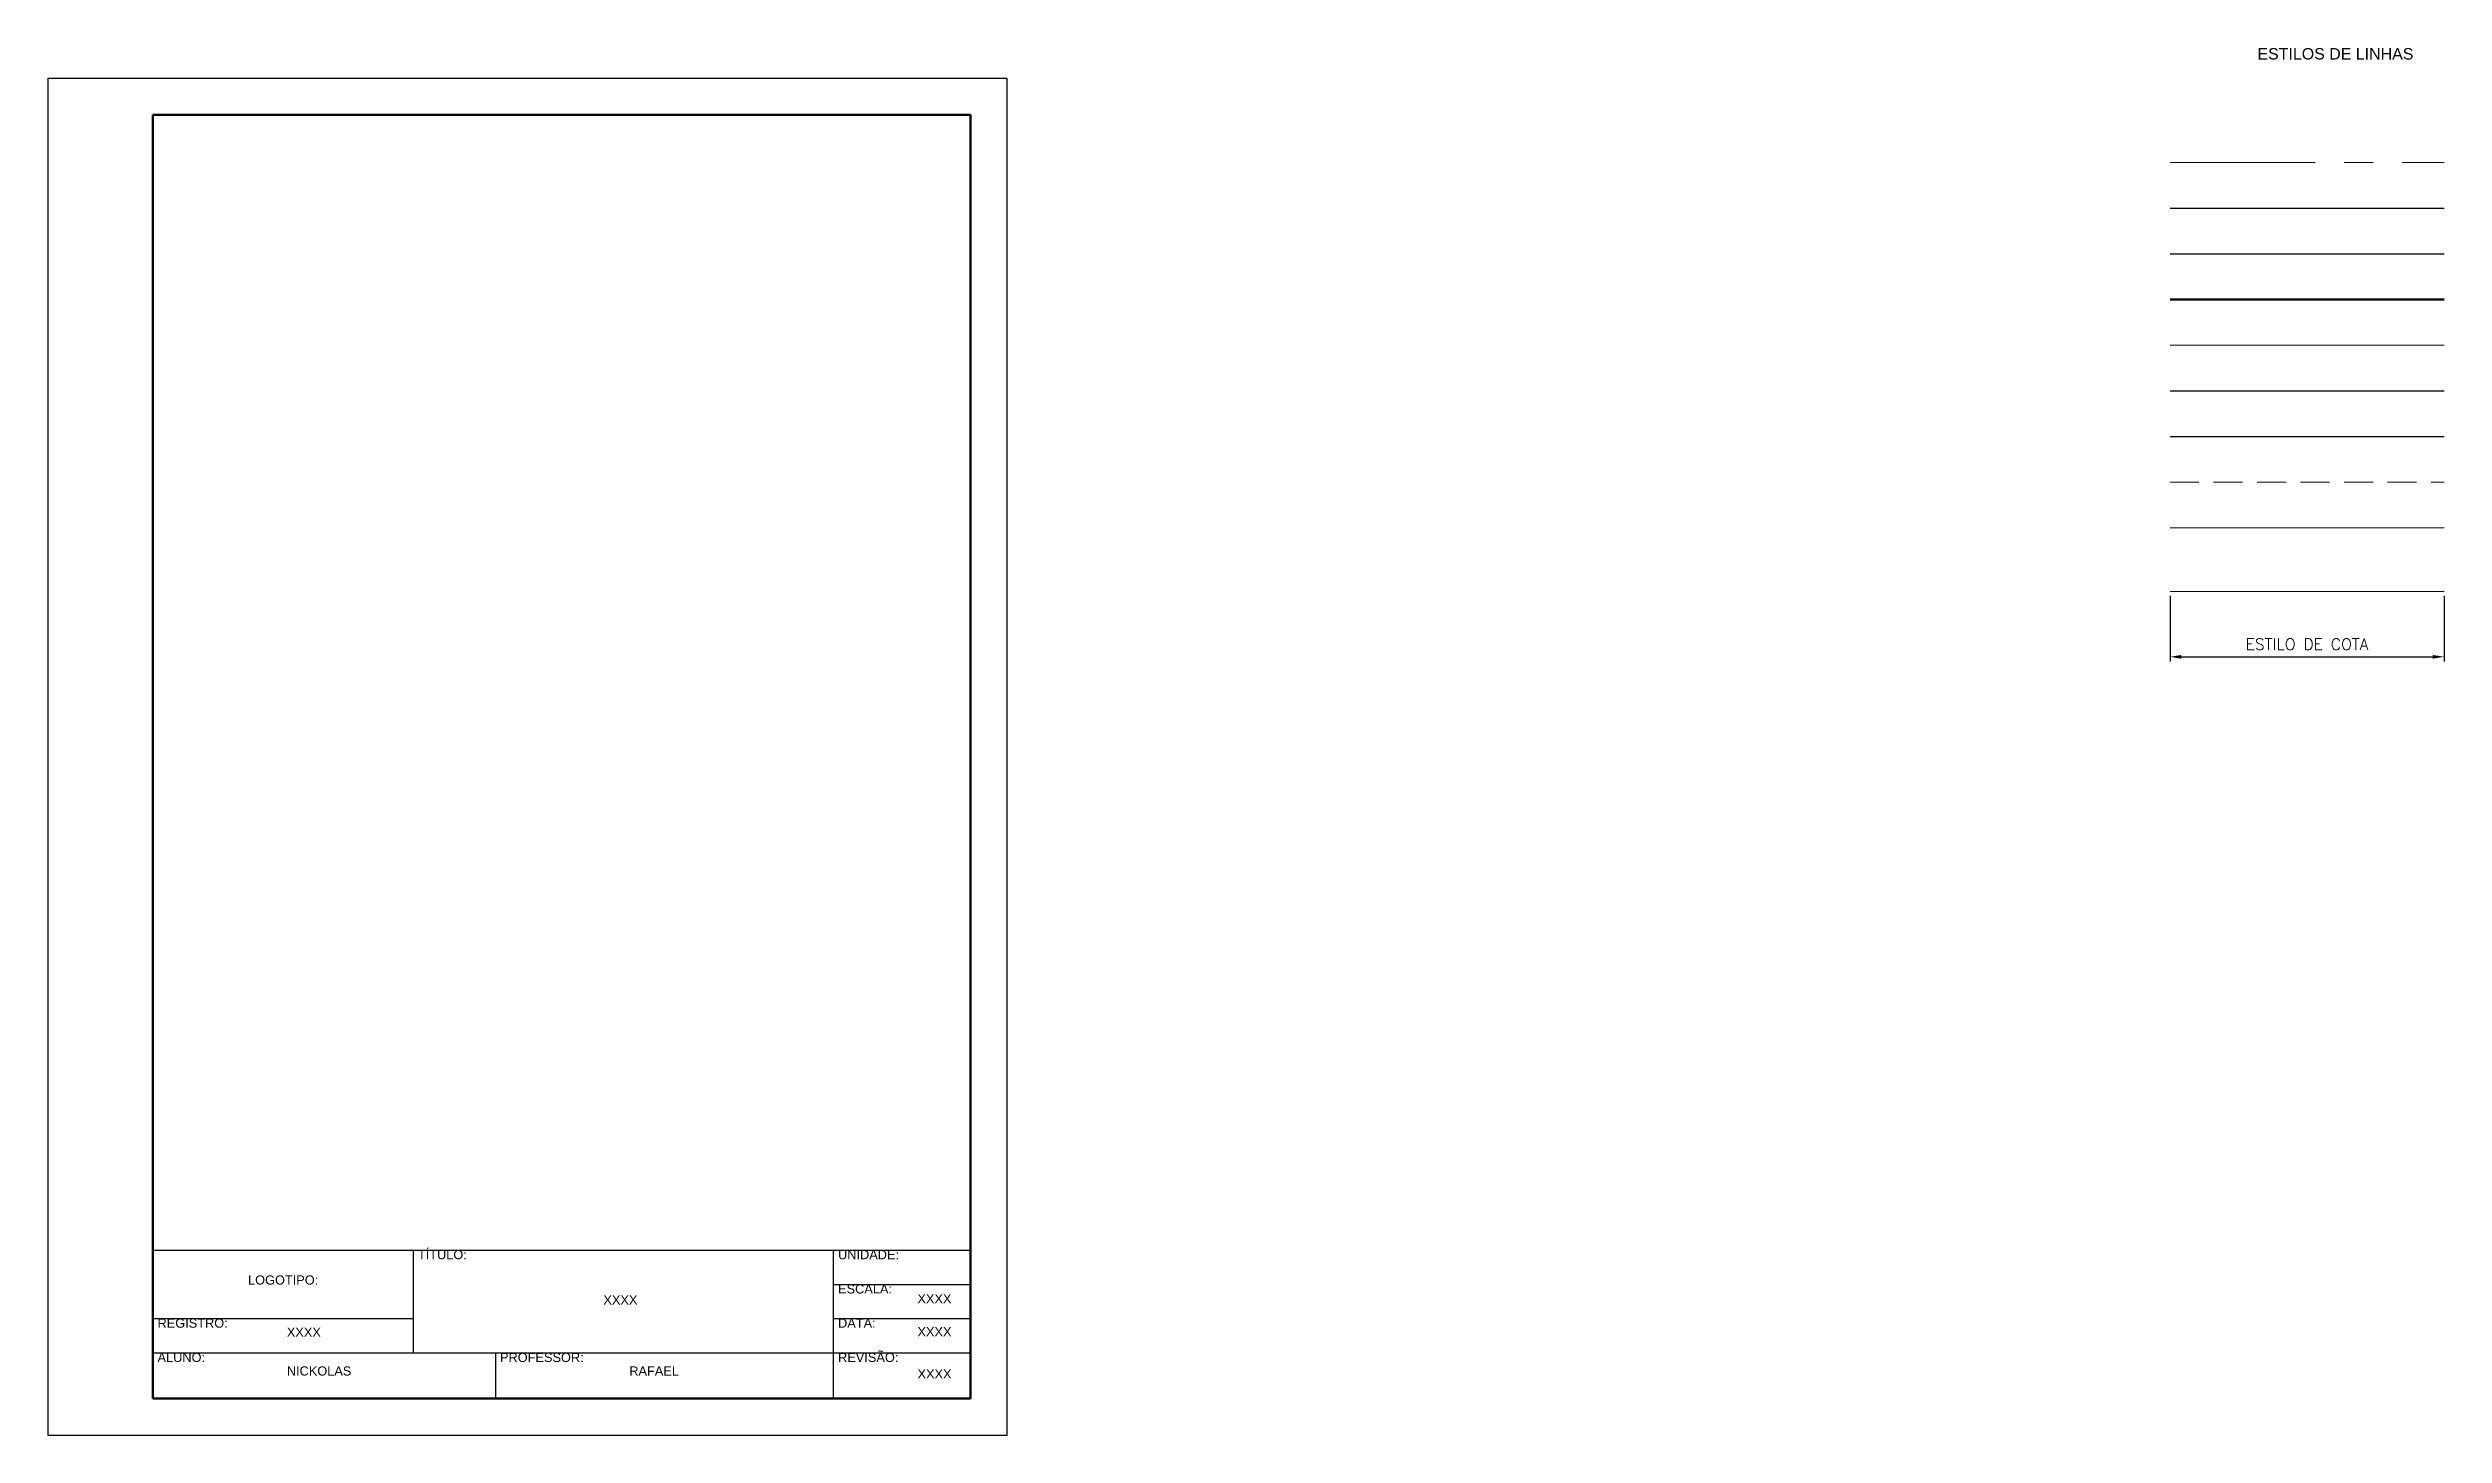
# Model space of a CAD drawing. Header units: millimetres. Extents: x -799 to -274, y 2111 to 2415.
import ezdxf

# ---------------------------------------------------------------- set-up
doc = ezdxf.new("R2010")
doc.units = ezdxf.units.MM
doc.linetypes.add('CENTER', pattern=[50.8, 31.75, -6.35, 6.35, -6.35])
doc.linetypes.add('DASHED2', pattern=[9.525, 6.35, -3.175])
for name, color, linetype, lineweight in [('CENTRO', 1, 'CENTER', 5), ('CONTORNO 1', 3, 'Continuous', 25), ('CONTORNO 2', 4, 'Continuous', 30), ('CONTORNO 3', 6, 'Continuous', 50), ('COTA', 1, 'Continuous', 13), ('HACHURA', 1, 'Continuous', 13), ('TEXTO 1', 2, 'Continuous', 25), ('TEXTO 2', 3, 'Continuous', 25), ('TRACEJADA', 1, 'DASHED2', 13), ('VIEWPORT', 9, 'Continuous', 13)]:
    doc.layers.add(name, color=color, linetype=linetype, lineweight=lineweight)
doc.styles.add('ROMANS', font='romans.shx')
doc.styles.get("Standard").update_dxf_attribs({"font": 'arial.ttf'})
doc.dimstyles.new('Padrão', dxfattribs={"dimtxt": 2.5, "dimasz": 2.5, "dimexe": 1, "dimexo": 1, "dimgap": 1.5, "dimtad": 1, "dimdsep": 46, "dimtxsty": 'ROMANS', "dimblk1": 'ARCHTICK', "dimblk2": 'OBLIQUE', "dimcen": 2.5, "dimclrd": 1, "dimclre": 1, "dimclrt": 2, "dimadec": 0, "dimazin": 2, "dimtfac": 1, "dimtmove": 0, "dimatfit": 3, "dimfxl": 1, "dimlwd": -1, "dimlwe": -1, "dimarcsym": 0})

# ---------------------------------------------------------------- blocks, each defined once
blk = doc.blocks.new('*D2')
at = {"color": 1, "transparency": 16777216}
for p, q in [((-334.22, 2294.61), (-334.22, 2280.28)), ((-274.22, 2294.61), (-274.22, 2280.28)), ((-331.72, 2281.28), (-276.72, 2281.28))]:
    blk.add_line(p, q, dxfattribs=at)
for points in [[(-331.72, 2281.69), (-331.72, 2280.86), (-334.22, 2281.28)], [(-276.72, 2281.69), (-276.72, 2280.86), (-274.22, 2281.28)]]:
    blk.add_solid(points, dxfattribs=at)
at = {"layer": 'Defpoints', "color": 0, "transparency": 16777216}
for p in [(-334.22, 2295.61), (-274.22, 2295.61), (-274.22, 2281.28)]:
    blk.add_point(p, dxfattribs=at)
at = {"color": 2, "transparency": 16777216, "insert": (-304.22, 2284.03), "char_height": 2.5, "attachment_point": 5, "style": 'ROMANS'}
blk.add_mtext('ESTILO DE COTA', dxfattribs=at)
blk = doc.blocks.new('_ArchTick')
at = {"color": 0, "linetype": 'ByBlock', "const_width": 0.15}
blk.add_lwpolyline([(-0.5, -0.5), (0.5, 0.5)], dxfattribs=at)
blk = doc.blocks.new('_Oblique')
at = {"color": 0, "linetype": 'ByBlock', "lineweight": -2}
blk.add_line((-0.5, -0.5), (0.5, 0.5), dxfattribs=at)

msp = doc.modelspace()

# ---------------------------------------------------------------- linework, layer by layer
at = {"layer": 'CENTRO'}
msp.add_line((-334.218, 2389.512), (-274.218, 2389.512), dxfattribs=at)
at = {"layer": 'CONTORNO 1'}
msp.add_line((-334.218, 2379.512), (-274.218, 2379.512), dxfattribs=at)
at = {"layer": 'CONTORNO 2'}
for p, q in [((-798.839, 2407.896), (-798.839, 2110.896)), ((-588.839, 2407.896), (-798.839, 2407.896)), ((-588.839, 2110.896), (-588.839, 2407.896)), ((-334.218, 2369.512), (-274.218, 2369.512)), ((-775.839, 2151.396), (-596.839, 2151.396)), ((-718.839, 2151.396), (-718.839, 2128.896)), ((-626.839, 2151.396), (-596.839, 2151.396)), ((-626.839, 2118.896), (-626.839, 2151.396)), ((-626.839, 2143.896), (-596.839, 2143.896)), ((-775.839, 2136.396), (-718.839, 2136.396)), ((-626.839, 2136.396), (-596.839, 2136.396)), ((-626.839, 2136.396), (-596.839, 2136.396)), ((-775.839, 2128.896), (-596.839, 2128.896)), ((-700.859, 2128.896), (-700.859, 2118.896)), ((-626.839, 2128.896), (-596.839, 2128.896)), ((-798.839, 2110.896), (-588.839, 2110.896))]:
    msp.add_line(p, q, dxfattribs=at)
at = {"layer": 'CONTORNO 3'}
for p, q in [((-775.839, 2399.896), (-775.839, 2118.896)), ((-596.839, 2399.896), (-775.839, 2399.896)), ((-596.839, 2118.896), (-596.839, 2399.896)), ((-334.218, 2359.512), (-274.218, 2359.512)), ((-775.839, 2118.896), (-596.839, 2118.896))]:
    msp.add_line(p, q, dxfattribs=at)
at = {"layer": 'COTA'}
msp.add_line((-334.218, 2295.606), (-274.218, 2295.606), dxfattribs=at)
at = {"layer": 'HACHURA'}
msp.add_line((-334.218, 2349.494), (-274.218, 2349.494), dxfattribs=at)
at = {"layer": 'TEXTO 1'}
msp.add_line((-334.218, 2339.494), (-274.218, 2339.494), dxfattribs=at)
at = {"layer": 'TEXTO 2'}
msp.add_line((-334.218, 2329.494), (-274.218, 2329.494), dxfattribs=at)
at = {"layer": 'TRACEJADA'}
msp.add_line((-334.218, 2319.494), (-274.218, 2319.494), dxfattribs=at)
at = {"layer": 'VIEWPORT'}
msp.add_line((-334.218, 2309.494), (-274.218, 2309.494), dxfattribs=at)

# ---------------------------------------------------------------- texts
at = {"layer": 'TEXTO 1', "attachment_point": 1}
for s, insert, char_height in [('\\pxi0.5,b0.5;ESTILOS DE LINHAS', (-316.332, 2414.541), 2.5), ('\\pxi0.5,b0.5;XXXX', (-678.224, 2141.477), 2), ('\\pxi0.5,b0.5;XXXX', (-609.472, 2141.739), 2), ('\\pxi0.5,b0.5;XXXX', (-747.534, 2134.421), 2), ('\\pxi0.5,b0.5;XXXX', (-609.458, 2134.52), 2), ('\\pxi0.5,b0.5;NICKOLAS', (-747.534, 2125.926), 2), ('\\pxi0.5,b0.5;RAFAEL', (-672.554, 2125.926), 2), ('\\pxi0.5,b0.5;XXXX', (-609.455, 2125.29), 2)]:
    msp.add_mtext_dynamic_manual_height_columns(s, width=74.98, gutter_width=653.196, heights=[0], dxfattribs=dict(at, insert=insert, char_height=char_height))
at = {"layer": 'TEXTO 2', "char_height": 2}
for s, width, insert, attachment_point in [('\\pxi0.5,b0.5;TÍTULO:', 57, (-718.839, 2151.396), 1), ('\\pxi0.5,b0.5;UNIDADE:', 57, (-626.839, 2151.396), 1), ('LOGOTIPO:', 57, (-747.339, 2144.835), 5), ('\\pxi0.5,b0.5;ESCALA:', 57, (-626.839, 2143.896), 1), ('\\pxi0.5,b0.5;REGISTRO:', 57, (-775.839, 2136.396), 1), ('\\pxi0.5,b0.5;DATA:', 57, (-626.839, 2136.396), 1), ('\\pxi0.5,b0.5;ALUNO:', 74.98, (-775.839, 2128.896), 1), ('\\pxi0.5,b0.5;PROFESSOR:', 74.98, (-700.859, 2128.896), 1), ('\\pxi0.5,b0.5;REVISÃO:', 57, (-626.839, 2128.896), 1)]:
    msp.add_mtext_dynamic_manual_height_columns(s, width=width, gutter_width=653.196, heights=[0], dxfattribs=dict(at, insert=insert, attachment_point=attachment_point))

# ---------------------------------------------------------------- dimensions: what is measured, and where the dimension line sits
dim = msp.add_linear_dim(base=(-274.218, 2281.276), p1=(-334.218, 2295.606), p2=(-274.218, 2295.606), text='ESTILO DE COTA', dimstyle='Padrão')
dim.commit()
dim.dimension.update_dxf_attribs({"geometry": '*D2', "text_midpoint": (-304.218, 2284.026)})

doc.saveas('drawing.dxf')
